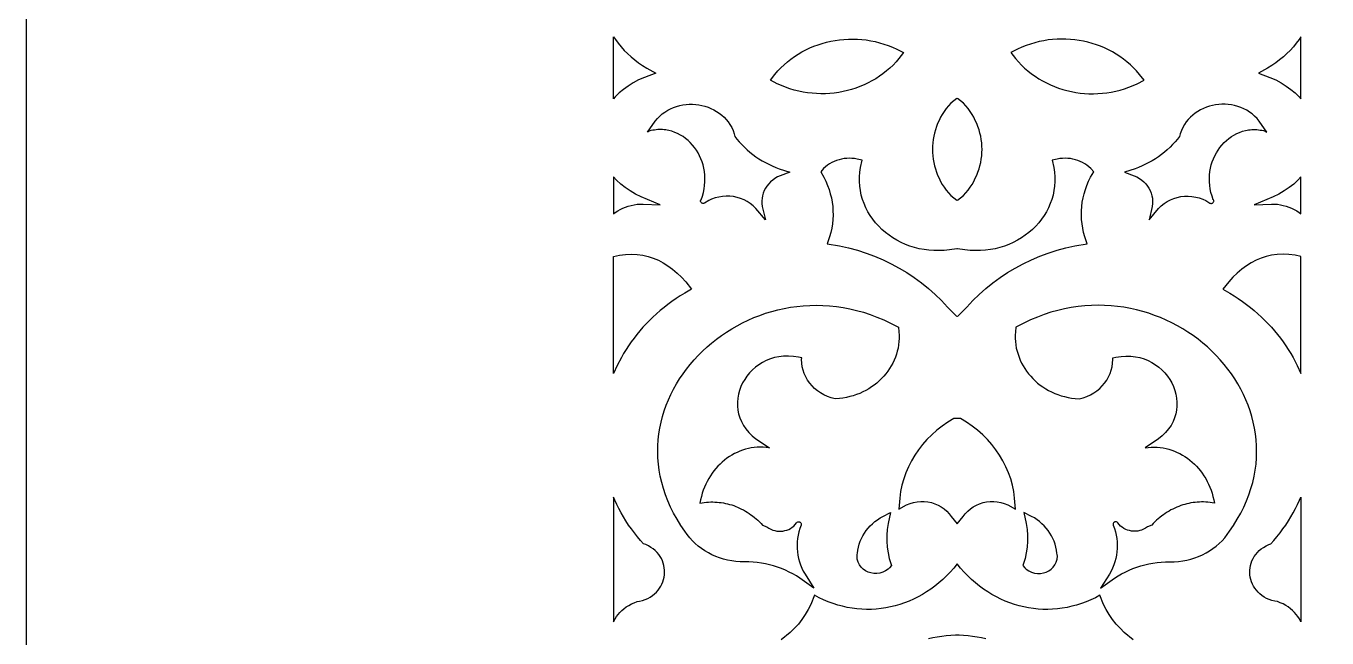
# Model space of a CAD drawing. Extents: x -1917 to -261, y -485 to 605.
# Drawn here: x -1916.6 to -1761.5, y 249.1 to 322 of the extents above; entities that cross this region are included whole.
import ezdxf

# ---------------------------------------------------------------- set-up
doc = ezdxf.new("R2010")
doc.units = 0
doc.layers.add('LAYER_1', color=18, linetype='CONTINUOUS')

msp = doc.modelspace()

# ---------------------------------------------------------------- linework, layer by layer
at = {"layer": 'LAYER_1'}
for points in [[(-1916.61, -484.86), (-721.61, -484.86), (-721.61, 605.14), (-1916.61, 605.14)], [(-1846.6, 320.75), (-1846.36, 320.41), (-1846.04, 319.97), (-1845.69, 319.55), (-1845.31, 319.13), (-1844.91, 318.74), (-1844.49, 318.35), (-1844.05, 317.99), (-1843.59, 317.64), (-1843.11, 317.31), (-1842.61, 317.01), (-1841.53, 316.4), (-1842.89, 315.9), (-1843.59, 315.6), (-1844.24, 315.25), (-1844.85, 314.88), (-1845.41, 314.48), (-1845.92, 314.06), (-1846.38, 313.61), (-1846.6, 313.36)], [(-1823.46, 314.07), (-1823.99, 314.15), (-1824.51, 314.26), (-1825.04, 314.39), (-1825.56, 314.55), (-1826.07, 314.73), (-1826.58, 314.93), (-1827.09, 315.16), (-1827.89, 315.57), (-1827.35, 316.26), (-1827, 316.67), (-1826.64, 317.05), (-1826.26, 317.42), (-1825.86, 317.77), (-1825.45, 318.09), (-1825.02, 318.4), (-1824.58, 318.68), (-1824.13, 318.95), (-1823.66, 319.19), (-1823.19, 319.42), (-1822.7, 319.62), (-1822.21, 319.8), (-1821.71, 319.96), (-1821.2, 320.1), (-1820.69, 320.22), (-1820.17, 320.32), (-1819.64, 320.39), (-1819.12, 320.44), (-1818.59, 320.47), (-1818.05, 320.48), (-1817.52, 320.47), (-1816.99, 320.43), (-1816.46, 320.37), (-1815.93, 320.28), (-1815.4, 320.17), (-1814.87, 320.04), (-1814.35, 319.88), (-1813.84, 319.7), (-1813.33, 319.5), (-1812.83, 319.27), (-1812.02, 318.86), (-1812.56, 318.17), (-1812.91, 317.76), (-1813.27, 317.38), (-1813.66, 317.01), (-1814.05, 316.67), (-1814.47, 316.34), (-1814.89, 316.04), (-1815.33, 315.75), (-1815.79, 315.48), (-1816.25, 315.24), (-1816.72, 315.01), (-1817.21, 314.81), (-1817.7, 314.63), (-1818.2, 314.47), (-1818.71, 314.33), (-1819.22, 314.21), (-1819.74, 314.11), (-1820.27, 314.04), (-1820.8, 313.99), (-1821.33, 313.96), (-1821.86, 313.95), (-1822.39, 313.97), (-1822.92, 314.01)], [(-1787.78, 314.07), (-1787.25, 314.15), (-1786.72, 314.26), (-1786.2, 314.39), (-1785.68, 314.55), (-1785.16, 314.73), (-1784.65, 314.93), (-1784.15, 315.16), (-1783.35, 315.57), (-1783.88, 316.26), (-1784.23, 316.67), (-1784.6, 317.05), (-1784.98, 317.42), (-1785.38, 317.77), (-1785.79, 318.09), (-1786.22, 318.4), (-1786.66, 318.68), (-1787.11, 318.95), (-1787.57, 319.19), (-1788.05, 319.42), (-1788.53, 319.62), (-1789.03, 319.8), (-1789.53, 319.96), (-1790.04, 320.1), (-1790.55, 320.22), (-1791.07, 320.32), (-1791.59, 320.39), (-1792.12, 320.44), (-1792.65, 320.47), (-1793.18, 320.48), (-1793.71, 320.47), (-1794.25, 320.43), (-1794.78, 320.37), (-1795.31, 320.28), (-1795.84, 320.17), (-1796.36, 320.04), (-1796.88, 319.88), (-1797.4, 319.7), (-1797.91, 319.5), (-1798.41, 319.27), (-1799.21, 318.86), (-1798.68, 318.17), (-1798.33, 317.76), (-1797.96, 317.38), (-1797.58, 317.01), (-1797.18, 316.67), (-1796.77, 316.34), (-1796.34, 316.04), (-1795.9, 315.75), (-1795.45, 315.48), (-1794.99, 315.24), (-1794.51, 315.01), (-1794.03, 314.81), (-1793.53, 314.63), (-1793.03, 314.47), (-1792.53, 314.33), (-1792.01, 314.21), (-1791.49, 314.11), (-1790.97, 314.04), (-1790.44, 313.99), (-1789.91, 313.96), (-1789.38, 313.95), (-1788.85, 313.97), (-1788.31, 314.01)], [(-1764.64, 320.75), (-1764.87, 320.41), (-1765.2, 319.97), (-1765.55, 319.55), (-1765.93, 319.13), (-1766.32, 318.74), (-1766.74, 318.35), (-1767.18, 317.99), (-1767.65, 317.64), (-1768.13, 317.31), (-1768.63, 317.01), (-1769.71, 316.4), (-1768.35, 315.9), (-1767.65, 315.6), (-1766.99, 315.25), (-1766.39, 314.88), (-1765.83, 314.48), (-1765.32, 314.06), (-1764.86, 313.61), (-1764.64, 313.36)], [(-1805.62, 313.36), (-1805.65, 313.39), (-1806.37, 312.85), (-1806.65, 312.52), (-1806.92, 312.19), (-1807.16, 311.85), (-1807.39, 311.5), (-1807.59, 311.15), (-1807.78, 310.78), (-1807.95, 310.42), (-1808.09, 310.04), (-1808.22, 309.66), (-1808.33, 309.28), (-1808.42, 308.89), (-1808.49, 308.51), (-1808.54, 308.12), (-1808.57, 307.72), (-1808.58, 307.33), (-1808.57, 306.94), (-1808.54, 306.55), (-1808.49, 306.16), (-1808.42, 305.77), (-1808.33, 305.38), (-1808.22, 305), (-1808.09, 304.62), (-1807.95, 304.25), (-1807.78, 303.88), (-1807.59, 303.52), (-1807.39, 303.16), (-1807.16, 302.81), (-1806.92, 302.47), (-1806.65, 302.14), (-1806.37, 301.82), (-1805.65, 301.28), (-1805.62, 301.3), (-1805.59, 301.28), (-1804.87, 301.82), (-1804.58, 302.14), (-1804.32, 302.47), (-1804.07, 302.81), (-1803.85, 303.16), (-1803.64, 303.52), (-1803.46, 303.88), (-1803.29, 304.25), (-1803.14, 304.62), (-1803.01, 305), (-1802.91, 305.38), (-1802.82, 305.77), (-1802.75, 306.16), (-1802.7, 306.55), (-1802.67, 306.94), (-1802.66, 307.33), (-1802.67, 307.72), (-1802.7, 308.12), (-1802.75, 308.51), (-1802.82, 308.89), (-1802.91, 309.28), (-1803.01, 309.66), (-1803.14, 310.04), (-1803.29, 310.42), (-1803.46, 310.78), (-1803.64, 311.15), (-1803.85, 311.5), (-1804.07, 311.85), (-1804.32, 312.19), (-1804.58, 312.52), (-1804.87, 312.85), (-1805.59, 313.39)], [(-1836.15, 301.33), (-1835.99, 301.76), (-1835.87, 302.18), (-1835.78, 302.61), (-1835.72, 303.03), (-1835.68, 303.45), (-1835.68, 303.86), (-1835.7, 304.27), (-1835.74, 304.68), (-1835.81, 305.08), (-1835.91, 305.47), (-1836.03, 305.84), (-1836.17, 306.21), (-1836.33, 306.57), (-1836.51, 306.91), (-1836.71, 307.24), (-1836.94, 307.55), (-1837.17, 307.85), (-1837.43, 308.13), (-1837.7, 308.39), (-1837.99, 308.63), (-1838.29, 308.85), (-1838.61, 309.04), (-1838.94, 309.21), (-1839.28, 309.36), (-1839.63, 309.48), (-1839.99, 309.58), (-1840.17, 309.61), (-1840.36, 309.64), (-1840.55, 309.66), (-1840.74, 309.68), (-1840.93, 309.69), (-1841.12, 309.68), (-1841.32, 309.68), (-1841.52, 309.66), (-1841.71, 309.63), (-1841.91, 309.6), (-1842.12, 309.56), (-1842.32, 309.51), (-1842.55, 309.39), (-1841.63, 310.68), (-1841.36, 311), (-1841.08, 311.28), (-1840.77, 311.55), (-1840.45, 311.78), (-1840.12, 311.99), (-1839.78, 312.17), (-1839.42, 312.32), (-1839.06, 312.45), (-1838.69, 312.55), (-1838.32, 312.63), (-1837.94, 312.68), (-1837.56, 312.71), (-1837.17, 312.71), (-1836.79, 312.68), (-1836.42, 312.64), (-1836.04, 312.57), (-1835.68, 312.47), (-1835.32, 312.36), (-1834.97, 312.21), (-1834.63, 312.05), (-1834.3, 311.86), (-1833.99, 311.65), (-1833.69, 311.42), (-1833.41, 311.17), (-1833.15, 310.89), (-1832.91, 310.6), (-1832.7, 310.28), (-1832.5, 309.94), (-1832.34, 309.58), (-1832.2, 309.2), (-1832.11, 308.87), (-1831.87, 308.56), (-1831.59, 308.23), (-1831.3, 307.9), (-1830.99, 307.59), (-1830.66, 307.29), (-1830.33, 307), (-1829.98, 306.72), (-1829.62, 306.46), (-1829.25, 306.21), (-1828.87, 305.98), (-1828.48, 305.76), (-1828.08, 305.55), (-1827.67, 305.36), (-1827.25, 305.18), (-1826.82, 305.02), (-1825.57, 304.61), (-1826.72, 304.19), (-1827.04, 304.04), (-1827.34, 303.87), (-1827.61, 303.67), (-1827.87, 303.45), (-1828.09, 303.22), (-1828.3, 302.96), (-1828.47, 302.69), (-1828.62, 302.41), (-1828.74, 302.11), (-1828.83, 301.81), (-1828.88, 301.5), (-1828.91, 301.18), (-1828.9, 300.86), (-1828.86, 300.53), (-1828.48, 298.92), (-1829.62, 300.3), (-1829.94, 300.61), (-1830.28, 300.88), (-1830.65, 301.12), (-1831.03, 301.32), (-1831.44, 301.48), (-1831.86, 301.61), (-1832.29, 301.7), (-1832.73, 301.74), (-1833.17, 301.75), (-1833.61, 301.72), (-1834.05, 301.65), (-1834.48, 301.54), (-1834.9, 301.38), (-1835.24, 301.22), (-1835.72, 300.93), (-1835.78, 300.91), (-1835.84, 300.89), (-1835.9, 300.88), (-1835.95, 300.89), (-1836, 300.91), (-1836.05, 300.93), (-1836.09, 300.96), (-1836.13, 300.99), (-1836.18, 301.08), (-1836.2, 301.12), (-1836.21, 301.17), (-1836.21, 301.21), (-1836.2, 301.25), (-1836.18, 301.3)], [(-1775.09, 301.33), (-1775.24, 301.76), (-1775.37, 302.18), (-1775.46, 302.61), (-1775.52, 303.03), (-1775.55, 303.45), (-1775.56, 303.86), (-1775.54, 304.27), (-1775.49, 304.68), (-1775.42, 305.08), (-1775.33, 305.47), (-1775.21, 305.84), (-1775.07, 306.21), (-1774.91, 306.57), (-1774.72, 306.91), (-1774.52, 307.24), (-1774.3, 307.55), (-1774.06, 307.85), (-1773.81, 308.13), (-1773.53, 308.39), (-1773.25, 308.63), (-1772.94, 308.85), (-1772.63, 309.04), (-1772.3, 309.21), (-1771.96, 309.36), (-1771.61, 309.48), (-1771.25, 309.58), (-1771.06, 309.61), (-1770.88, 309.64), (-1770.69, 309.66), (-1770.5, 309.68), (-1770.31, 309.69), (-1770.11, 309.68), (-1769.92, 309.68), (-1769.72, 309.66), (-1769.52, 309.63), (-1769.32, 309.6), (-1769.12, 309.56), (-1768.92, 309.51), (-1768.69, 309.39), (-1769.61, 310.68), (-1769.88, 311), (-1770.16, 311.28), (-1770.46, 311.55), (-1770.78, 311.78), (-1771.11, 311.99), (-1771.46, 312.17), (-1771.81, 312.32), (-1772.18, 312.45), (-1772.55, 312.55), (-1772.92, 312.63), (-1773.3, 312.68), (-1773.68, 312.71), (-1774.06, 312.71), (-1774.44, 312.68), (-1774.82, 312.64), (-1775.19, 312.57), (-1775.56, 312.47), (-1775.92, 312.36), (-1776.27, 312.21), (-1776.61, 312.05), (-1776.93, 311.86), (-1777.25, 311.65), (-1777.54, 311.42), (-1777.82, 311.17), (-1778.08, 310.89), (-1778.32, 310.6), (-1778.54, 310.28), (-1778.73, 309.94), (-1778.9, 309.58), (-1779.04, 309.2), (-1779.13, 308.87), (-1779.36, 308.56), (-1779.64, 308.23), (-1779.94, 307.9), (-1780.25, 307.59), (-1780.57, 307.29), (-1780.91, 307), (-1781.25, 306.72), (-1781.61, 306.46), (-1781.98, 306.21), (-1782.37, 305.98), (-1782.76, 305.76), (-1783.16, 305.55), (-1783.57, 305.36), (-1783.99, 305.18), (-1784.42, 305.02), (-1785.67, 304.61), (-1784.51, 304.19), (-1784.2, 304.04), (-1783.9, 303.87), (-1783.62, 303.67), (-1783.37, 303.45), (-1783.14, 303.22), (-1782.94, 302.96), (-1782.77, 302.69), (-1782.62, 302.41), (-1782.5, 302.11), (-1782.41, 301.81), (-1782.35, 301.5), (-1782.33, 301.18), (-1782.33, 300.86), (-1782.37, 300.53), (-1782.75, 298.92), (-1781.61, 300.3), (-1781.3, 300.61), (-1780.96, 300.88), (-1780.59, 301.12), (-1780.2, 301.32), (-1779.8, 301.48), (-1779.38, 301.61), (-1778.95, 301.7), (-1778.51, 301.74), (-1778.07, 301.75), (-1777.63, 301.72), (-1777.19, 301.65), (-1776.76, 301.54), (-1776.33, 301.38), (-1775.99, 301.22), (-1775.52, 300.93), (-1775.46, 300.91), (-1775.4, 300.89), (-1775.34, 300.88), (-1775.29, 300.89), (-1775.23, 300.91), (-1775.19, 300.93), (-1775.15, 300.96), (-1775.11, 300.99), (-1775.05, 301.08), (-1775.04, 301.12), (-1775.03, 301.17), (-1775.03, 301.21), (-1775.04, 301.25), (-1775.06, 301.3)], [(-1805.62, 295.48), (-1805.65, 295.49), (-1806.54, 295.36), (-1807.16, 295.29), (-1807.78, 295.26), (-1808.39, 295.26), (-1808.98, 295.3), (-1809.57, 295.38), (-1810.15, 295.49), (-1810.71, 295.63), (-1811.26, 295.8), (-1811.79, 296), (-1812.31, 296.24), (-1812.8, 296.5), (-1813.28, 296.78), (-1813.74, 297.09), (-1814.17, 297.43), (-1814.59, 297.79), (-1814.97, 298.17), (-1815.34, 298.58), (-1815.67, 299), (-1815.98, 299.44), (-1816.26, 299.9), (-1816.5, 300.37), (-1816.72, 300.86), (-1816.9, 301.36), (-1817.05, 301.88), (-1817.16, 302.41), (-1817.23, 302.94), (-1817.27, 303.49), (-1817.27, 304.05), (-1817.23, 304.61), (-1817.14, 305.18), (-1816.95, 306.04), (-1817.54, 306.18), (-1817.85, 306.23), (-1818.17, 306.26), (-1818.48, 306.27), (-1818.79, 306.26), (-1819.1, 306.23), (-1819.41, 306.17), (-1819.7, 306.1), (-1820, 306), (-1820.28, 305.89), (-1820.56, 305.75), (-1820.82, 305.6), (-1821.07, 305.43), (-1821.31, 305.24), (-1821.54, 305.03), (-1821.89, 304.66), (-1821.52, 304), (-1821.28, 303.53), (-1821.07, 303.04), (-1820.89, 302.55), (-1820.74, 302.05), (-1820.62, 301.54), (-1820.53, 301.03), (-1820.46, 300.52), (-1820.43, 300.01), (-1820.42, 299.49), (-1820.44, 298.97), (-1820.49, 298.46), (-1820.57, 297.94), (-1820.68, 297.43), (-1820.82, 296.92), (-1821.1, 296.09), (-1819.66, 295.83), (-1818.58, 295.59), (-1817.52, 295.3), (-1816.48, 294.97), (-1815.46, 294.59), (-1814.46, 294.17), (-1813.49, 293.7), (-1812.54, 293.19), (-1811.62, 292.64), (-1810.73, 292.05), (-1809.87, 291.42), (-1809.04, 290.75), (-1808.25, 290.05), (-1807.49, 289.31), (-1806.77, 288.53), (-1805.65, 287.42), (-1805.62, 287.46), (-1805.59, 287.42), (-1804.46, 288.53), (-1803.74, 289.31), (-1802.99, 290.05), (-1802.19, 290.75), (-1801.36, 291.42), (-1800.5, 292.05), (-1799.61, 292.64), (-1798.69, 293.19), (-1797.75, 293.7), (-1796.78, 294.17), (-1795.78, 294.59), (-1794.76, 294.97), (-1793.72, 295.3), (-1792.66, 295.59), (-1791.58, 295.83), (-1790.13, 296.09), (-1790.41, 296.92), (-1790.55, 297.43), (-1790.66, 297.94), (-1790.74, 298.46), (-1790.79, 298.97), (-1790.82, 299.49), (-1790.81, 300.01), (-1790.77, 300.52), (-1790.71, 301.03), (-1790.61, 301.54), (-1790.49, 302.05), (-1790.34, 302.55), (-1790.16, 303.04), (-1789.96, 303.53), (-1789.72, 304), (-1789.35, 304.66), (-1789.7, 305.03), (-1789.92, 305.24), (-1790.16, 305.43), (-1790.42, 305.6), (-1790.68, 305.75), (-1790.96, 305.89), (-1791.24, 306), (-1791.53, 306.1), (-1791.83, 306.17), (-1792.13, 306.23), (-1792.44, 306.26), (-1792.75, 306.27), (-1793.07, 306.26), (-1793.38, 306.23), (-1793.7, 306.18), (-1794.28, 306.04), (-1794.09, 305.18), (-1794.01, 304.61), (-1793.97, 304.05), (-1793.96, 303.49), (-1794, 302.94), (-1794.08, 302.41), (-1794.19, 301.88), (-1794.34, 301.36), (-1794.52, 300.86), (-1794.73, 300.37), (-1794.98, 299.9), (-1795.26, 299.44), (-1795.57, 299), (-1795.9, 298.58), (-1796.26, 298.17), (-1796.65, 297.79), (-1797.06, 297.43), (-1797.5, 297.09), (-1797.95, 296.78), (-1798.43, 296.5), (-1798.93, 296.24), (-1799.45, 296), (-1799.98, 295.8), (-1800.53, 295.63), (-1801.09, 295.49), (-1801.66, 295.38), (-1802.25, 295.3), (-1802.85, 295.26), (-1803.46, 295.26), (-1804.07, 295.29), (-1804.7, 295.36), (-1805.59, 295.49)], [(-1846.6, 304.06), (-1846.6, 299.66), (-1846.37, 299.82), (-1846.08, 300), (-1845.78, 300.17), (-1845.47, 300.31), (-1845.15, 300.44), (-1844.82, 300.56), (-1844.48, 300.65), (-1844.13, 300.72), (-1843.78, 300.78), (-1843.42, 300.81), (-1843.06, 300.81), (-1841.02, 300.72), (-1843.29, 301.67), (-1843.98, 302.01), (-1844.61, 302.38), (-1845.19, 302.78), (-1845.72, 303.2), (-1846.21, 303.64)], [(-1764.64, 304.06), (-1765.03, 303.64), (-1765.51, 303.2), (-1766.05, 302.78), (-1766.63, 302.38), (-1767.26, 302.01), (-1767.94, 301.67), (-1770.22, 300.72), (-1768.17, 300.81), (-1767.81, 300.81), (-1767.45, 300.78), (-1767.1, 300.72), (-1766.76, 300.65), (-1766.42, 300.56), (-1766.08, 300.44), (-1765.76, 300.31), (-1765.45, 300.17), (-1765.15, 300), (-1764.87, 299.82), (-1764.64, 299.66)], [(-1846.6, 294.58), (-1845.89, 294.72), (-1845.16, 294.81), (-1844.45, 294.84), (-1843.77, 294.82), (-1843.1, 294.73), (-1842.46, 294.58), (-1841.84, 294.38), (-1841.24, 294.13), (-1840.65, 293.82), (-1840.09, 293.46), (-1839.54, 293.05), (-1839.01, 292.59), (-1838.49, 292.08), (-1837.98, 291.53), (-1837.27, 290.68), (-1838.1, 290.19), (-1838.62, 289.87), (-1839.13, 289.54), (-1839.62, 289.2), (-1840.1, 288.85), (-1840.56, 288.49), (-1841.02, 288.12), (-1841.46, 287.74), (-1841.88, 287.35), (-1842.29, 286.95), (-1842.69, 286.54), (-1843.07, 286.13), (-1843.44, 285.7), (-1843.8, 285.27), (-1844.14, 284.83), (-1844.47, 284.39), (-1844.79, 283.93), (-1845.09, 283.47), (-1845.38, 283.01), (-1845.65, 282.54), (-1846.15, 281.58), (-1846.6, 280.6)], [(-1764.64, 294.58), (-1765.34, 294.72), (-1766.08, 294.81), (-1766.78, 294.84), (-1767.47, 294.82), (-1768.14, 294.73), (-1768.78, 294.58), (-1769.4, 294.38), (-1770, 294.13), (-1770.58, 293.82), (-1771.15, 293.46), (-1771.69, 293.05), (-1772.23, 292.59), (-1772.75, 292.08), (-1773.25, 291.53), (-1773.97, 290.68), (-1773.13, 290.19), (-1772.61, 289.87), (-1772.11, 289.54), (-1771.62, 289.2), (-1771.14, 288.85), (-1770.67, 288.49), (-1770.22, 288.12), (-1769.78, 287.74), (-1769.36, 287.35), (-1768.94, 286.95), (-1768.55, 286.54), (-1768.16, 286.13), (-1767.79, 285.7), (-1767.43, 285.27), (-1767.09, 284.83), (-1766.76, 284.39), (-1766.45, 283.93), (-1766.15, 283.47), (-1765.86, 283.01), (-1765.59, 282.54), (-1765.08, 281.58), (-1764.64, 280.6)], [(-1828.81, 262.55), (-1828.31, 262.35), (-1828.06, 262.18), (-1827.84, 262.06), (-1827.61, 261.96), (-1827.37, 261.89), (-1827.13, 261.84), (-1826.89, 261.82), (-1826.64, 261.82), (-1826.4, 261.84), (-1826.16, 261.89), (-1825.93, 261.95), (-1825.7, 262.04), (-1825.49, 262.15), (-1825.29, 262.29), (-1825.1, 262.44), (-1824.93, 262.61), (-1824.77, 262.82), (-1824.72, 262.87), (-1824.68, 262.9), (-1824.63, 262.93), (-1824.58, 262.94), (-1824.52, 262.94), (-1824.47, 262.94), (-1824.42, 262.93), (-1824.37, 262.91), (-1824.33, 262.88), (-1824.29, 262.85), (-1824.26, 262.81), (-1824.23, 262.76), (-1824.21, 262.72), (-1824.21, 262.66), (-1824.21, 262.61), (-1824.23, 262.55), (-1824.37, 262.15), (-1824.49, 261.76), (-1824.58, 261.36), (-1824.65, 260.96), (-1824.69, 260.56), (-1824.71, 260.16), (-1824.7, 259.76), (-1824.67, 259.36), (-1824.61, 258.97), (-1824.53, 258.57), (-1824.42, 258.18), (-1824.29, 257.8), (-1824.14, 257.42), (-1823.96, 257.05), (-1823.75, 256.69), (-1822.69, 255.04), (-1824.38, 256.22), (-1824.79, 256.49), (-1825.22, 256.73), (-1825.66, 256.96), (-1826.1, 257.17), (-1826.56, 257.36), (-1827.03, 257.53), (-1827.5, 257.68), (-1827.98, 257.82), (-1828.46, 257.93), (-1828.95, 258.02), (-1829.45, 258.1), (-1829.95, 258.15), (-1830.45, 258.18), (-1830.96, 258.19), (-1831.49, 258.18), (-1832, 258.22), (-1832.5, 258.28), (-1832.99, 258.38), (-1833.47, 258.5), (-1833.94, 258.64), (-1834.4, 258.82), (-1834.85, 259.01), (-1835.28, 259.24), (-1835.69, 259.48), (-1836.09, 259.75), (-1836.48, 260.04), (-1836.84, 260.36), (-1837.18, 260.69), (-1837.5, 261.05), (-1837.8, 261.42), (-1838.07, 261.81), (-1838.56, 262.52), (-1839.01, 263.25), (-1839.42, 263.97), (-1839.78, 264.7), (-1840.11, 265.44), (-1840.39, 266.17), (-1840.64, 266.9), (-1840.84, 267.64), (-1841.01, 268.37), (-1841.14, 269.1), (-1841.23, 269.83), (-1841.29, 270.56), (-1841.31, 271.28), (-1841.3, 272), (-1841.25, 272.71), (-1841.17, 273.42), (-1841.06, 274.11), (-1840.91, 274.81), (-1840.73, 275.49), (-1840.53, 276.16), (-1840.29, 276.83), (-1840.03, 277.48), (-1839.74, 278.12), (-1839.42, 278.75), (-1839.07, 279.37), (-1838.7, 279.98), (-1838.3, 280.57), (-1837.88, 281.14), (-1837.44, 281.7), (-1836.97, 282.25), (-1836.48, 282.78), (-1835.97, 283.29), (-1835.44, 283.78), (-1834.89, 284.25), (-1834.32, 284.71), (-1833.73, 285.14), (-1833.13, 285.55), (-1832.5, 285.94), (-1831.86, 286.31), (-1831.21, 286.66), (-1830.54, 286.98), (-1829.86, 287.28), (-1829.16, 287.55), (-1828.45, 287.8), (-1827.73, 288.02), (-1827, 288.21), (-1826.25, 288.38), (-1825.5, 288.51), (-1824.74, 288.62), (-1823.97, 288.7), (-1823.19, 288.74), (-1822.41, 288.76), (-1821.62, 288.74), (-1820.82, 288.69), (-1820.02, 288.6), (-1819.22, 288.48), (-1818.41, 288.33), (-1817.61, 288.14), (-1816.8, 287.91), (-1815.99, 287.65), (-1815.18, 287.35), (-1814.37, 287.01), (-1813.56, 286.63), (-1812.62, 286.14), (-1812.56, 285.59), (-1812.54, 285.2), (-1812.54, 284.8), (-1812.56, 284.42), (-1812.6, 284.03), (-1812.67, 283.65), (-1812.76, 283.28), (-1812.86, 282.91), (-1812.99, 282.56), (-1813.13, 282.2), (-1813.3, 281.86), (-1813.48, 281.53), (-1813.68, 281.2), (-1813.89, 280.89), (-1814.13, 280.58), (-1814.37, 280.29), (-1814.64, 280.01), (-1814.92, 279.74), (-1815.21, 279.48), (-1815.52, 279.24), (-1815.84, 279.01), (-1816.17, 278.8), (-1816.52, 278.6), (-1816.88, 278.42), (-1817.24, 278.25), (-1817.62, 278.1), (-1818.01, 277.97), (-1818.41, 277.86), (-1818.82, 277.76), (-1819.24, 277.68), (-1819.66, 277.63), (-1820.15, 277.59), (-1820.65, 277.72), (-1821.09, 277.88), (-1821.51, 278.08), (-1821.9, 278.31), (-1822.27, 278.56), (-1822.61, 278.84), (-1822.92, 279.15), (-1823.2, 279.48), (-1823.45, 279.84), (-1823.66, 280.21), (-1823.84, 280.6), (-1823.98, 281), (-1824.08, 281.42), (-1824.14, 281.85), (-1824.16, 282.29), (-1824.15, 282.47), (-1824.54, 282.57), (-1825.15, 282.66), (-1825.74, 282.7), (-1826.31, 282.68), (-1826.86, 282.62), (-1827.38, 282.51), (-1827.89, 282.36), (-1828.37, 282.17), (-1828.82, 281.94), (-1829.25, 281.67), (-1829.65, 281.37), (-1830.03, 281.04), (-1830.37, 280.69), (-1830.68, 280.31), (-1830.95, 279.91), (-1831.19, 279.49), (-1831.39, 279.05), (-1831.56, 278.6), (-1831.68, 278.15), (-1831.77, 277.68), (-1831.81, 277.21), (-1831.81, 276.74), (-1831.76, 276.26), (-1831.67, 275.8), (-1831.53, 275.33), (-1831.34, 274.88), (-1831.1, 274.44), (-1830.81, 274.01), (-1830.47, 273.6), (-1830.07, 273.2), (-1829.61, 272.83), (-1828.01, 271.75), (-1828.01, 271.75), (-1828.38, 271.8), (-1828.74, 271.82), (-1829.1, 271.83), (-1829.46, 271.82), (-1829.82, 271.79), (-1830.17, 271.74), (-1830.51, 271.67), (-1830.85, 271.58), (-1831.19, 271.48), (-1831.52, 271.36), (-1831.84, 271.22), (-1832.16, 271.07), (-1832.47, 270.9), (-1832.77, 270.71), (-1833.06, 270.51), (-1833.34, 270.3), (-1833.62, 270.07), (-1833.88, 269.82), (-1834.14, 269.57), (-1834.38, 269.3), (-1834.61, 269.01), (-1834.83, 268.72), (-1835.04, 268.41), (-1835.23, 268.09), (-1835.41, 267.76), (-1835.58, 267.42), (-1835.74, 267.07), (-1835.88, 266.71), (-1836, 266.34), (-1836.11, 265.96), (-1836.2, 265.57), (-1836.28, 265.18), (-1836.02, 265.22), (-1835.77, 265.26), (-1835.51, 265.28), (-1835.25, 265.3), (-1835, 265.31), (-1834.75, 265.31), (-1834.49, 265.3), (-1834.24, 265.29), (-1833.99, 265.26), (-1833.74, 265.23), (-1833.49, 265.19), (-1833.24, 265.14), (-1832.99, 265.08), (-1832.75, 265.02), (-1832.5, 264.95), (-1832.26, 264.87), (-1832.02, 264.78), (-1831.79, 264.68), (-1831.55, 264.58), (-1831.32, 264.46), (-1831.09, 264.35), (-1830.87, 264.22), (-1830.64, 264.08), (-1830.42, 263.94), (-1830.21, 263.79), (-1830, 263.64), (-1829.79, 263.47), (-1829.59, 263.3), (-1829.39, 263.12), (-1829.19, 262.94), (-1829, 262.74)], [(-1782.42, 262.55), (-1782.92, 262.35), (-1783.18, 262.18), (-1783.4, 262.06), (-1783.63, 261.96), (-1783.86, 261.89), (-1784.1, 261.84), (-1784.35, 261.82), (-1784.59, 261.82), (-1784.84, 261.84), (-1785.08, 261.89), (-1785.31, 261.95), (-1785.53, 262.04), (-1785.75, 262.15), (-1785.95, 262.29), (-1786.14, 262.44), (-1786.31, 262.61), (-1786.47, 262.82), (-1786.51, 262.87), (-1786.56, 262.9), (-1786.61, 262.93), (-1786.66, 262.94), (-1786.71, 262.94), (-1786.77, 262.94), (-1786.82, 262.93), (-1786.86, 262.91), (-1786.91, 262.88), (-1786.95, 262.85), (-1786.98, 262.81), (-1787.01, 262.76), (-1787.02, 262.72), (-1787.03, 262.66), (-1787.03, 262.61), (-1787.01, 262.55), (-1786.86, 262.15), (-1786.75, 261.76), (-1786.65, 261.36), (-1786.59, 260.96), (-1786.54, 260.56), (-1786.53, 260.16), (-1786.53, 259.76), (-1786.57, 259.36), (-1786.63, 258.97), (-1786.71, 258.57), (-1786.81, 258.18), (-1786.94, 257.8), (-1787.1, 257.42), (-1787.28, 257.05), (-1787.48, 256.69), (-1788.55, 255.04), (-1786.86, 256.22), (-1786.44, 256.49), (-1786.02, 256.73), (-1785.58, 256.96), (-1785.13, 257.17), (-1784.68, 257.36), (-1784.21, 257.53), (-1783.74, 257.68), (-1783.26, 257.82), (-1782.77, 257.93), (-1782.28, 258.02), (-1781.79, 258.1), (-1781.29, 258.15), (-1780.78, 258.18), (-1780.28, 258.19), (-1779.75, 258.18), (-1779.24, 258.22), (-1778.74, 258.28), (-1778.25, 258.38), (-1777.77, 258.5), (-1777.3, 258.64), (-1776.84, 258.82), (-1776.39, 259.01), (-1775.96, 259.24), (-1775.54, 259.48), (-1775.14, 259.75), (-1774.76, 260.04), (-1774.4, 260.36), (-1774.05, 260.69), (-1773.73, 261.05), (-1773.44, 261.42), (-1773.17, 261.81), (-1772.68, 262.52), (-1772.23, 263.25), (-1771.82, 263.97), (-1771.45, 264.7), (-1771.13, 265.44), (-1770.84, 266.17), (-1770.6, 266.9), (-1770.39, 267.64), (-1770.23, 268.37), (-1770.1, 269.1), (-1770, 269.83), (-1769.95, 270.56), (-1769.93, 271.28), (-1769.94, 272), (-1769.99, 272.71), (-1770.07, 273.42), (-1770.18, 274.11), (-1770.33, 274.81), (-1770.5, 275.49), (-1770.71, 276.16), (-1770.94, 276.83), (-1771.21, 277.48), (-1771.5, 278.12), (-1771.82, 278.75), (-1772.16, 279.37), (-1772.54, 279.98), (-1772.93, 280.57), (-1773.35, 281.14), (-1773.8, 281.7), (-1774.26, 282.25), (-1774.75, 282.78), (-1775.26, 283.29), (-1775.79, 283.78), (-1776.34, 284.25), (-1776.91, 284.71), (-1777.5, 285.14), (-1778.11, 285.55), (-1778.73, 285.94), (-1779.37, 286.31), (-1780.03, 286.66), (-1780.7, 286.98), (-1781.38, 287.28), (-1782.08, 287.55), (-1782.79, 287.8), (-1783.51, 288.02), (-1784.24, 288.21), (-1784.98, 288.38), (-1785.74, 288.51), (-1786.5, 288.62), (-1787.27, 288.7), (-1788.04, 288.74), (-1788.83, 288.76), (-1789.62, 288.74), (-1790.41, 288.69), (-1791.21, 288.6), (-1792.02, 288.48), (-1792.82, 288.33), (-1793.63, 288.14), (-1794.44, 287.91), (-1795.25, 287.65), (-1796.06, 287.35), (-1796.87, 287.01), (-1797.67, 286.63), (-1798.61, 286.14), (-1798.68, 285.59), (-1798.7, 285.2), (-1798.7, 284.8), (-1798.68, 284.42), (-1798.63, 284.03), (-1798.57, 283.65), (-1798.48, 283.28), (-1798.37, 282.91), (-1798.25, 282.56), (-1798.1, 282.2), (-1797.94, 281.86), (-1797.76, 281.53), (-1797.56, 281.2), (-1797.34, 280.89), (-1797.11, 280.58), (-1796.86, 280.29), (-1796.6, 280.01), (-1796.32, 279.74), (-1796.03, 279.48), (-1795.72, 279.24), (-1795.4, 279.01), (-1795.06, 278.8), (-1794.72, 278.6), (-1794.36, 278.42), (-1793.99, 278.25), (-1793.61, 278.1), (-1793.22, 277.97), (-1792.82, 277.86), (-1792.41, 277.76), (-1792, 277.68), (-1791.57, 277.63), (-1791.09, 277.59), (-1790.59, 277.72), (-1790.15, 277.88), (-1789.73, 278.08), (-1789.34, 278.31), (-1788.97, 278.56), (-1788.63, 278.84), (-1788.32, 279.15), (-1788.04, 279.48), (-1787.79, 279.84), (-1787.58, 280.21), (-1787.4, 280.6), (-1787.26, 281), (-1787.15, 281.42), (-1787.09, 281.85), (-1787.07, 282.29), (-1787.08, 282.47), (-1786.69, 282.57), (-1786.09, 282.66), (-1785.5, 282.7), (-1784.93, 282.68), (-1784.38, 282.62), (-1783.85, 282.51), (-1783.35, 282.36), (-1782.87, 282.17), (-1782.41, 281.94), (-1781.98, 281.67), (-1781.58, 281.37), (-1781.21, 281.04), (-1780.87, 280.69), (-1780.56, 280.31), (-1780.29, 279.91), (-1780.05, 279.49), (-1779.84, 279.05), (-1779.68, 278.6), (-1779.55, 278.15), (-1779.47, 277.68), (-1779.42, 277.21), (-1779.43, 276.74), (-1779.47, 276.26), (-1779.56, 275.8), (-1779.7, 275.33), (-1779.89, 274.88), (-1780.13, 274.44), (-1780.42, 274.01), (-1780.77, 273.6), (-1781.17, 273.2), (-1781.63, 272.83), (-1783.22, 271.75), (-1783.22, 271.75), (-1782.86, 271.8), (-1782.49, 271.82), (-1782.13, 271.83), (-1781.77, 271.82), (-1781.42, 271.79), (-1781.07, 271.74), (-1780.72, 271.67), (-1780.38, 271.58), (-1780.05, 271.48), (-1779.72, 271.36), (-1779.39, 271.22), (-1779.08, 271.07), (-1778.77, 270.9), (-1778.47, 270.71), (-1778.18, 270.51), (-1777.89, 270.3), (-1777.62, 270.07), (-1777.35, 269.82), (-1777.1, 269.57), (-1776.86, 269.3), (-1776.63, 269.01), (-1776.41, 268.72), (-1776.2, 268.41), (-1776, 268.09), (-1775.82, 267.76), (-1775.65, 267.42), (-1775.5, 267.07), (-1775.36, 266.71), (-1775.24, 266.34), (-1775.13, 265.96), (-1775.04, 265.57), (-1774.96, 265.18), (-1775.22, 265.22), (-1775.47, 265.26), (-1775.73, 265.28), (-1775.98, 265.3), (-1776.24, 265.31), (-1776.49, 265.31), (-1776.74, 265.3), (-1777, 265.29), (-1777.25, 265.26), (-1777.5, 265.23), (-1777.75, 265.19), (-1778, 265.14), (-1778.25, 265.08), (-1778.49, 265.02), (-1778.73, 264.95), (-1778.98, 264.87), (-1779.21, 264.78), (-1779.45, 264.68), (-1779.68, 264.58), (-1779.92, 264.46), (-1780.14, 264.35), (-1780.37, 264.22), (-1780.59, 264.08), (-1780.81, 263.94), (-1781.03, 263.79), (-1781.24, 263.64), (-1781.45, 263.47), (-1781.65, 263.3), (-1781.85, 263.12), (-1782.05, 262.94), (-1782.24, 262.74)], [(-1805.62, 275.26), (-1806.01, 275.26), (-1806.72, 274.83), (-1807.4, 274.36), (-1808.05, 273.86), (-1808.66, 273.32), (-1809.22, 272.75), (-1809.75, 272.16), (-1810.24, 271.53), (-1810.68, 270.88), (-1811.08, 270.21), (-1811.43, 269.51), (-1811.74, 268.79), (-1811.99, 268.06), (-1812.2, 267.31), (-1812.36, 266.54), (-1812.47, 265.77), (-1812.56, 264.43), (-1811.65, 264.95), (-1811.24, 265.12), (-1810.82, 265.25), (-1810.39, 265.33), (-1809.97, 265.37), (-1809.54, 265.36), (-1809.11, 265.32), (-1808.69, 265.23), (-1808.29, 265.1), (-1807.9, 264.94), (-1807.53, 264.74), (-1807.19, 264.5), (-1806.87, 264.22), (-1806.59, 263.91), (-1806.34, 263.57), (-1805.62, 262.69), (-1804.9, 263.57), (-1804.65, 263.91), (-1804.36, 264.22), (-1804.05, 264.5), (-1803.7, 264.74), (-1803.33, 264.94), (-1802.95, 265.1), (-1802.54, 265.23), (-1802.12, 265.32), (-1801.7, 265.36), (-1801.27, 265.37), (-1800.84, 265.33), (-1800.42, 265.25), (-1800, 265.12), (-1799.59, 264.95), (-1798.67, 264.43), (-1798.77, 265.77), (-1798.87, 266.54), (-1799.03, 267.31), (-1799.24, 268.06), (-1799.5, 268.79), (-1799.81, 269.51), (-1800.16, 270.21), (-1800.56, 270.88), (-1801, 271.53), (-1801.48, 272.16), (-1802.01, 272.75), (-1802.58, 273.32), (-1803.19, 273.86), (-1803.83, 274.36), (-1804.52, 274.83), (-1805.23, 275.26)], [(-1846.6, 265.88), (-1846.6, 251.01), (-1846.56, 251.1), (-1846.4, 251.37), (-1846.23, 251.64), (-1846.04, 251.89), (-1845.83, 252.14), (-1845.59, 252.37), (-1845.34, 252.59), (-1845.07, 252.79), (-1844.77, 252.98), (-1844.46, 253.15), (-1844.12, 253.3), (-1843.78, 253.43), (-1843.47, 253.49), (-1843.12, 253.57), (-1842.8, 253.69), (-1842.49, 253.82), (-1842.21, 253.98), (-1841.95, 254.15), (-1841.7, 254.35), (-1841.48, 254.55), (-1841.28, 254.78), (-1841.11, 255.02), (-1840.95, 255.26), (-1840.82, 255.52), (-1840.71, 255.79), (-1840.62, 256.06), (-1840.56, 256.34), (-1840.52, 256.62), (-1840.5, 256.9), (-1840.5, 257.18), (-1840.53, 257.47), (-1840.58, 257.75), (-1840.66, 258.02), (-1840.76, 258.29), (-1840.88, 258.56), (-1841.03, 258.81), (-1841.2, 259.06), (-1841.4, 259.29), (-1841.62, 259.51), (-1841.87, 259.72), (-1842.14, 259.9), (-1842.43, 260.07), (-1842.75, 260.22), (-1843.01, 260.31), (-1843.36, 260.71), (-1843.74, 261.16), (-1844.1, 261.62), (-1844.45, 262.09), (-1844.78, 262.56), (-1845.1, 263.04), (-1845.4, 263.53), (-1845.68, 264.01), (-1845.95, 264.51), (-1846.2, 265.01), (-1846.44, 265.51)], [(-1764.64, 265.88), (-1764.64, 251.01), (-1764.68, 251.1), (-1764.83, 251.37), (-1765, 251.64), (-1765.2, 251.89), (-1765.41, 252.14), (-1765.64, 252.37), (-1765.9, 252.59), (-1766.17, 252.79), (-1766.46, 252.98), (-1766.78, 253.15), (-1767.11, 253.3), (-1767.45, 253.43), (-1767.77, 253.49), (-1768.11, 253.57), (-1768.44, 253.69), (-1768.74, 253.82), (-1769.03, 253.98), (-1769.29, 254.15), (-1769.53, 254.35), (-1769.75, 254.55), (-1769.95, 254.78), (-1770.13, 255.02), (-1770.28, 255.26), (-1770.42, 255.52), (-1770.53, 255.79), (-1770.61, 256.06), (-1770.68, 256.34), (-1770.72, 256.62), (-1770.74, 256.9), (-1770.73, 257.18), (-1770.71, 257.47), (-1770.65, 257.75), (-1770.58, 258.02), (-1770.48, 258.29), (-1770.35, 258.56), (-1770.21, 258.81), (-1770.03, 259.06), (-1769.84, 259.29), (-1769.62, 259.51), (-1769.37, 259.72), (-1769.1, 259.9), (-1768.8, 260.07), (-1768.48, 260.22), (-1768.23, 260.31), (-1767.88, 260.71), (-1767.5, 261.16), (-1767.13, 261.62), (-1766.79, 262.09), (-1766.45, 262.56), (-1766.14, 263.04), (-1765.84, 263.53), (-1765.56, 264.01), (-1765.29, 264.51), (-1765.04, 265.01), (-1764.8, 265.51)], [(-1813.71, 258.56), (-1813.46, 257.72), (-1813.69, 257.45), (-1813.84, 257.31), (-1814.15, 257.09), (-1814.48, 256.93), (-1814.83, 256.82), (-1815.19, 256.78), (-1815.55, 256.79), (-1815.9, 256.85), (-1816.23, 256.96), (-1816.54, 257.11), (-1816.82, 257.31), (-1817.07, 257.55), (-1817.28, 257.83), (-1817.43, 258.14), (-1817.53, 258.48), (-1817.55, 258.84), (-1817.54, 259.04), (-1817.51, 259.22), (-1817.46, 259.57), (-1817.39, 259.93), (-1817.29, 260.28), (-1817.17, 260.62), (-1817.03, 260.96), (-1816.86, 261.28), (-1816.67, 261.59), (-1816.46, 261.89), (-1816.24, 262.18), (-1815.99, 262.46), (-1815.72, 262.72), (-1815.44, 262.96), (-1815.13, 263.19), (-1814.81, 263.4), (-1814.48, 263.59), (-1813.55, 264.05), (-1813.85, 262.74), (-1813.95, 262.04), (-1814, 261.34), (-1814, 260.64), (-1813.96, 259.94), (-1813.86, 259.25)], [(-1797.53, 258.56), (-1797.78, 257.72), (-1797.55, 257.45), (-1797.4, 257.31), (-1797.09, 257.09), (-1796.75, 256.93), (-1796.4, 256.82), (-1796.04, 256.78), (-1795.69, 256.79), (-1795.34, 256.85), (-1795.01, 256.96), (-1794.7, 257.11), (-1794.41, 257.31), (-1794.17, 257.55), (-1793.96, 257.83), (-1793.81, 258.14), (-1793.71, 258.48), (-1793.68, 258.84), (-1793.7, 259.04), (-1793.73, 259.22), (-1793.78, 259.57), (-1793.85, 259.93), (-1793.95, 260.28), (-1794.07, 260.62), (-1794.21, 260.96), (-1794.38, 261.28), (-1794.56, 261.59), (-1794.77, 261.89), (-1795, 262.18), (-1795.25, 262.46), (-1795.52, 262.72), (-1795.8, 262.96), (-1796.1, 263.19), (-1796.42, 263.4), (-1796.76, 263.59), (-1797.68, 264.05), (-1797.39, 262.74), (-1797.29, 262.04), (-1797.23, 261.34), (-1797.23, 260.64), (-1797.28, 259.94), (-1797.38, 259.25)]]:
    msp.add_lwpolyline(points, close=True, dxfattribs=at)
for points in [[(-1784.63, 248.86), (-1785.7, 249.76), (-1786.21, 250.25), (-1786.68, 250.76), (-1787.11, 251.31), (-1787.5, 251.88), (-1787.85, 252.48), (-1788.16, 253.09), (-1788.6, 254.19), (-1789.15, 253.9), (-1789.7, 253.64), (-1790.25, 253.41), (-1790.81, 253.2), (-1791.38, 253.02), (-1791.95, 252.87), (-1792.52, 252.74), (-1793.09, 252.64), (-1793.67, 252.57), (-1794.25, 252.53), (-1794.82, 252.51), (-1795.4, 252.51), (-1795.97, 252.55), (-1796.54, 252.61), (-1797.11, 252.69), (-1797.68, 252.8), (-1798.24, 252.94), (-1798.79, 253.1), (-1799.34, 253.29), (-1799.89, 253.5), (-1800.42, 253.73), (-1800.95, 253.99), (-1801.47, 254.28), (-1801.98, 254.59), (-1802.48, 254.92), (-1802.96, 255.28), (-1803.44, 255.66), (-1803.9, 256.06), (-1804.35, 256.49), (-1804.79, 256.94), (-1805.21, 257.42), (-1805.62, 257.92), (-1806.02, 257.42), (-1806.45, 256.94), (-1806.88, 256.49), (-1807.33, 256.06), (-1807.8, 255.66), (-1808.27, 255.28), (-1808.76, 254.92), (-1809.26, 254.59), (-1809.77, 254.28), (-1810.29, 253.99), (-1810.81, 253.73), (-1811.35, 253.5), (-1811.89, 253.29), (-1812.44, 253.1), (-1813, 252.94), (-1813.56, 252.8), (-1814.12, 252.69), (-1814.69, 252.61), (-1815.27, 252.55), (-1815.84, 252.51), (-1816.41, 252.51), (-1816.99, 252.53), (-1817.57, 252.57), (-1818.14, 252.64), (-1818.72, 252.74), (-1819.29, 252.87), (-1819.86, 253.02), (-1820.42, 253.2), (-1820.98, 253.41), (-1821.54, 253.64), (-1822.09, 253.9), (-1822.63, 254.19), (-1823.08, 253.09), (-1823.38, 252.48), (-1823.73, 251.88), (-1824.12, 251.31), (-1824.55, 250.76), (-1825.03, 250.25), (-1825.53, 249.76), (-1826.61, 248.86)], [(-1809.03, 249.05), (-1808.51, 249.16), (-1807.99, 249.25), (-1807.45, 249.33), (-1806.92, 249.4), (-1806.38, 249.44), (-1805.84, 249.47), (-1805.62, 249.47), (-1805.39, 249.47), (-1804.86, 249.44), (-1804.32, 249.4), (-1803.78, 249.33), (-1803.25, 249.25), (-1802.72, 249.16), (-1802.2, 249.05)]]:
    msp.add_lwpolyline(points, dxfattribs=at)

doc.saveas('drawing.dxf')
